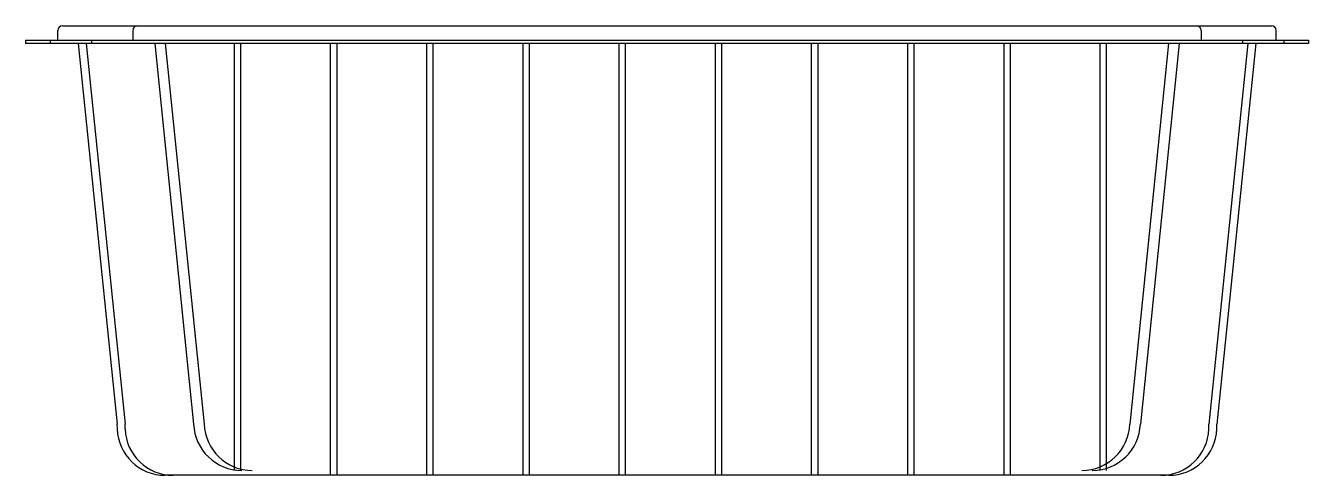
# Model space of a CAD drawing. Extents: x -1306.87 to -1302.87, y 281.09 to 282.49.
import ezdxf

# ---------------------------------------------------------------- set-up
doc = ezdxf.new("R2010")
doc.units = 0
doc.header["$LTSCALE"] = 10
doc.header["$MEASUREMENT"] = 0
doc.layers.add('Piscinas_Fibratec', color=4, linetype='CONTINUOUS')

msp = doc.modelspace()

# ---------------------------------------------------------------- linework, layer by layer
at = {"layer": 'Piscinas_Fibratec', "color": 2}
for p, q in [((-1306.7545, 282.4888), (-1302.9845, 282.4888)), ((-1306.8695, 282.4438), (-1306.8695, 282.4338)), ((-1306.8695, 282.4438), (-1302.8695, 282.4438)), ((-1306.7928, 282.4438), (-1306.7928, 282.4338)), ((-1306.7695, 282.4438), (-1306.7695, 282.4738)), ((-1306.6637, 282.4438), (-1306.6637, 282.4338)), ((-1306.5356, 282.4738), (-1306.5356, 282.4438)), ((-1303.2034, 282.4738), (-1303.2034, 282.4438)), ((-1303.0753, 282.4438), (-1303.0753, 282.4338)), ((-1302.9695, 282.4438), (-1302.9695, 282.4738)), ((-1302.9462, 282.4438), (-1302.9462, 282.4338)), ((-1302.8695, 282.4438), (-1302.8695, 282.4338)), ((-1302.8695, 282.4338), (-1306.8695, 282.4338))]:
    msp.add_line(p, q, dxfattribs=at)
at = {"layer": 'Piscinas_Fibratec'}
for p, q in [((-1306.7054, 282.4338), (-1306.5842, 281.2482)), ((-1306.6806, 282.4338), (-1306.5595, 281.2482)), ((-1306.4668, 282.4338), (-1306.3456, 281.2482)), ((-1306.4339, 282.4338), (-1306.3127, 281.2482)), ((-1303.3051, 282.4338), (-1303.4262, 281.2482)), ((-1303.2722, 282.4338), (-1303.3933, 281.2482)), ((-1303.0583, 282.4338), (-1303.1795, 281.2482)), ((-1303.0336, 282.4338), (-1303.1547, 281.2482)), ((-1306.5827, 281.2333), (-1306.5842, 281.2482)), ((-1306.5595, 281.2332), (-1306.5595, 281.2482)), ((-1303.1795, 281.2332), (-1303.1795, 281.2482)), ((-1303.1547, 281.2332), (-1303.1547, 281.2482)), ((-1306.5842, 281.2332), (-1306.5827, 281.2333)), ((-1306.1343, 281.0888), (-1306.4343, 281.0888)), ((-1303.3046, 281.0888), (-1306.1343, 281.0888))]:
    msp.add_line(p, q, dxfattribs=at)
at = {"layer": 'Piscinas_Fibratec', "color": 1}
for p, q in [((-1306.2195, 282.4338), (-1306.2195, 281.1038)), ((-1306.1995, 282.4338), (-1306.1995, 281.1038)), ((-1305.9195, 282.4338), (-1305.9195, 281.0888)), ((-1305.8995, 282.4338), (-1305.8995, 281.0888)), ((-1305.6195, 282.4338), (-1305.6195, 281.0888)), ((-1305.5995, 282.4338), (-1305.5995, 281.0888)), ((-1305.3195, 282.4338), (-1305.3195, 281.0888)), ((-1305.2995, 282.4338), (-1305.2995, 281.0888)), ((-1305.0195, 282.4338), (-1305.0195, 281.0888)), ((-1304.9995, 282.4338), (-1304.9995, 281.0888)), ((-1304.7195, 282.4338), (-1304.7195, 281.0888)), ((-1304.6995, 282.4338), (-1304.6995, 281.0888)), ((-1304.4195, 282.4338), (-1304.4195, 281.0888)), ((-1304.3995, 282.4338), (-1304.3995, 281.0888)), ((-1304.1195, 282.4338), (-1304.1195, 281.0888)), ((-1304.0995, 282.4338), (-1304.0995, 281.0888)), ((-1303.8195, 282.4338), (-1303.8195, 281.0888)), ((-1303.7995, 282.4338), (-1303.7995, 281.0888)), ((-1303.5195, 282.4338), (-1303.5195, 281.1038)), ((-1303.4995, 282.4338), (-1303.4995, 281.1038))]:
    msp.add_line(p, q, dxfattribs=at)
at = {"layer": 'Piscinas_Fibratec', "color": 2}
for centre, start, end in [((-1306.7545, 282.4738), 90, 180), ((-1306.5206, 282.4738), 90, 180), ((-1303.2184, 282.4738), 0, 90), ((-1302.9845, 282.4738), 0, 90)]:
    msp.add_arc(centre, 0.015, start, end, dxfattribs=at)
at = {"layer": 'Piscinas_Fibratec'}
for centre, start, end in [((-1306.1957, 281.2538), 182.1262, 270), ((-1306.1628, 281.2538), 182.1262, 270), ((-1303.5761, 281.2538), 270, 357.8738), ((-1303.5432, 281.2538), 270, 357.8738), ((-1306.4343, 281.2388), 182.1262, 270), ((-1306.4096, 281.2388), 182.1262, 270), ((-1303.3294, 281.2388), 270, 357.8738), ((-1303.3046, 281.2388), 270, 357.8738)]:
    msp.add_arc(centre, 0.15, start, end, dxfattribs=at)

doc.saveas('drawing.dxf')
